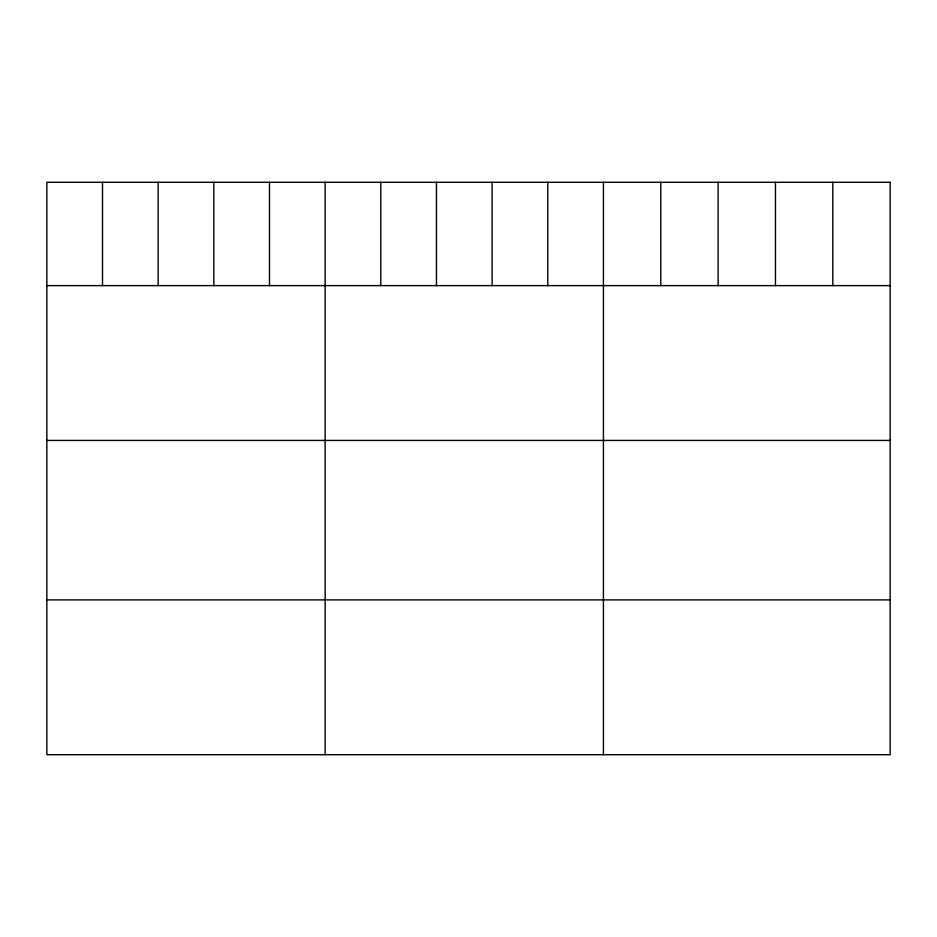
<?xml version="1.0" encoding="UTF-8"?>
<svg xmlns="http://www.w3.org/2000/svg" width="937" height="937" viewBox="0 0 937 937"><rect width="100%" height="100%" fill="white"/><g stroke="black" fill="none" stroke-linecap="round" stroke-linejoin="round"><path stroke-width="1.41" d="M46.85 285.621L890.15 285.621M46.85 440.425L890.15 440.425M46.85 599.903L890.15 599.903M832.806 182.293L832.806 285.621M775.461 182.293L775.461 285.621M718.117 182.293L718.117 285.621M660.772 182.293L660.772 285.621M603.428 182.293L603.428 754.707M547.77 182.293L547.77 285.621M492.112 182.293L492.112 285.621M436.455 182.293L436.455 285.621M380.797 182.293L380.797 285.621M325.139 182.293L325.139 754.707M269.481 182.293L269.481 285.621M213.823 182.293L213.823 285.621M158.166 182.293L158.166 285.621M102.508 182.293L102.508 285.621M890.15 182.293L46.85 182.293L46.85 754.707L890.15 754.707L890.15 182.293"/></g></svg>
